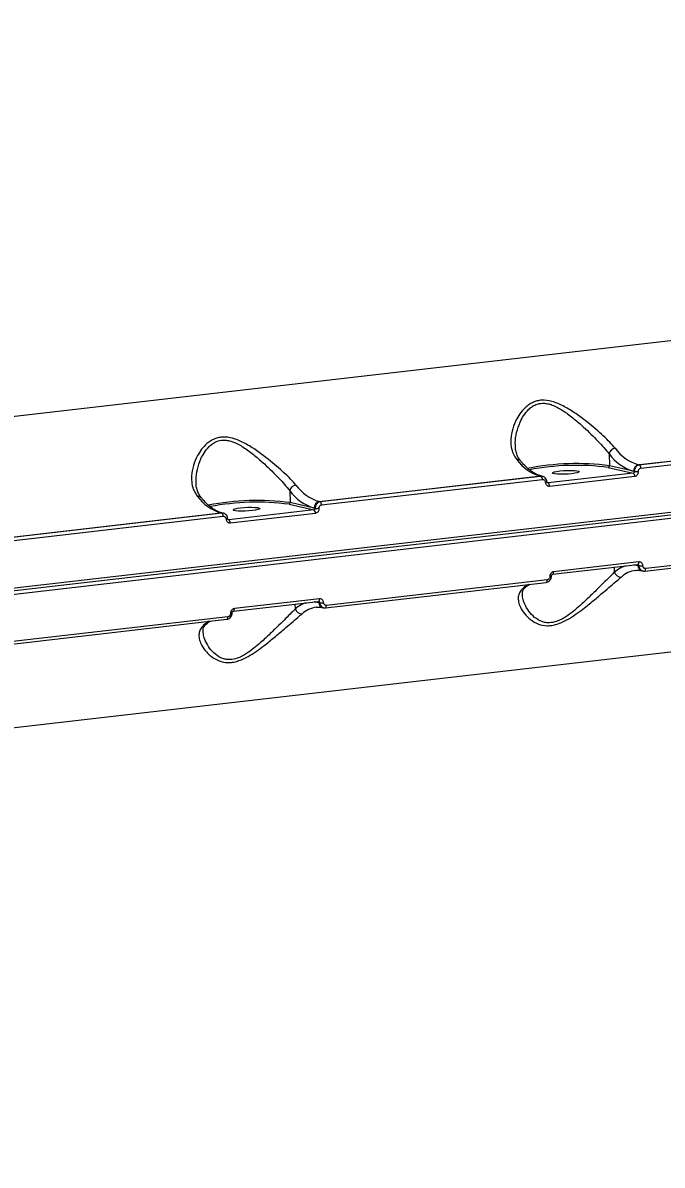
# Model space of a CAD drawing. Header units: millimetres. Extents: x -10881 to 8954, y -8695 to 5624.
# Drawn here: x 4591.8 to 4806.5, y -3575.2 to -3191.6 of the extents above; entities that cross this region are included whole.
import ezdxf

# ---------------------------------------------------------------- set-up
doc = ezdxf.new("R2010")
doc.units = ezdxf.units.MM
for name, color, linetype in [('DIKOM_ОБЪЕКТ', 7, 'Continuous'), ('DIKOM_РАЗМЕР_ЗОНА', 7, 'Continuous'), ('DIKOM_РАЗМЕР_ОБЪЕКТА', 7, 'Continuous')]:
    doc.layers.add(name, color=color, linetype=linetype)
doc.styles.add('style1', font='arial.ttf', dxfattribs={"width": 0.8})
doc.dimstyles.new('1-50', dxfattribs={"dimtxt": 300, "dimasz": 200, "dimexe": 100, "dimexo": 0, "dimgap": 100, "dimtad": 1, "dimtxsty": 'style1', "dimcen": 200, "dimclrd": 7, "dimclre": 7, "dimclrt": 7, "dimadec": 1, "dimazin": 2, "dimtfac": 1, "dimtmove": 0, "dimatfit": 2, "dimfxl": 0, "dimlwd": 25, "dimlwe": 18, "dimarcsym": 0})

# ---------------------------------------------------------------- blocks, each defined once
blk = doc.blocks.new('*D10')
at = {"layer": 'Defpoints', "color": 0, "transparency": 16777216}
for p in [(-7152.73, 2730.8), (7385.22, 911.28), (7385.22, -7693.77)]:
    blk.add_point(p, dxfattribs=at)
at = {"layer": 'DIKOM_РАЗМЕР_ОБЪЕКТА', "color": 7, "lineweight": 18, "transparency": 16777216}
for p, q in [((-7152.73, 2730.8), (-7152.73, -7793.77)), ((7385.22, 911.28), (7385.22, -7793.77))]:
    blk.add_line(p, q, dxfattribs=at)
at = {"layer": 'DIKOM_РАЗМЕР_ОБЪЕКТА', "color": 7, "lineweight": 25, "transparency": 16777216}
blk.add_line((-6952.73, -7693.77), (7185.22, -7693.77), dxfattribs=at)
at = {"layer": 'DIKOM_РАЗМЕР_ОБЪЕКТА', "color": 7, "transparency": 16777216}
for points in [[(-6952.73, -7660.43), (-6952.73, -7727.1), (-7152.73, -7693.77)], [(7185.22, -7660.43), (7185.22, -7727.1), (7385.22, -7693.77)]]:
    blk.add_solid(points, dxfattribs=at)
at = {"layer": 'DIKOM_РАЗМЕР_ОБЪЕКТА', "color": 7, "transparency": 16777216, "insert": (116.24, -7440.59), "char_height": 300, "attachment_point": 5, "style": 'style1'}
blk.add_mtext('14500', dxfattribs=at)
blk = doc.blocks.new('*D12')
at = {"layer": 'Defpoints', "color": 0, "transparency": 16777216}
for p in [(-9113.32, 3014.05), (8954.2, 2756.48), (8954.2, -8594.51)]:
    blk.add_point(p, dxfattribs=at)
at = {"layer": 'DIKOM_РАЗМЕР_ЗОНА', "color": 7, "lineweight": 18, "transparency": 16777216}
for p, q in [((-9113.32, 3014.05), (-9113.32, -8694.51)), ((8954.2, 2756.48), (8954.2, -8694.51))]:
    blk.add_line(p, q, dxfattribs=at)
at = {"layer": 'DIKOM_РАЗМЕР_ЗОНА', "color": 7, "lineweight": 25, "transparency": 16777216}
blk.add_line((-8913.32, -8594.51), (8754.2, -8594.51), dxfattribs=at)
at = {"layer": 'DIKOM_РАЗМЕР_ЗОНА', "color": 7, "transparency": 16777216}
for points in [[(-8913.32, -8561.18), (-8913.32, -8627.85), (-9113.32, -8594.51)], [(8754.2, -8561.18), (8754.2, -8627.85), (8954.2, -8594.51)]]:
    blk.add_solid(points, dxfattribs=at)
at = {"layer": 'DIKOM_РАЗМЕР_ЗОНА', "color": 7, "transparency": 16777216, "insert": (-79.56, -8341.34), "char_height": 300, "attachment_point": 5, "style": 'style1'}
blk.add_mtext('18000', dxfattribs=at)

msp = doc.modelspace()

# ---------------------------------------------------------------- linework, layer by layer
at = {"layer": 'DIKOM_ОБЪЕКТ', "color": 7, "linetype": 'Continuous', "lineweight": 15}
for p, q in [((4865.508, -3291.898), (4552.791, -3327.994)), ((4798.608, -3340.029), (4872.766, -3331.47)), ((4873.061, -3331.537), (4798.902, -3340.097)), ((4799.394, -3341.148), (4873.552, -3332.588)), ((4788.687, -3336.371), (4788.878, -3340.379)), ((4946.386, -3340.19), (4513.944, -3390.105)), ((4796.915, -3342.215), (4788.878, -3340.379)), ((4798.902, -3340.097), (4798.608, -3340.029)), ((4513.612, -3390.999), (4946.054, -3341.084)), ((4514.039, -3392.089), (4946.48, -3342.173)), ((4691.391, -3352.405), (4765.549, -3343.845)), ((4765.844, -3343.913), (4691.685, -3352.472)), ((4765.549, -3343.845), (4765.844, -3343.913)), ((4766.384, -3343.942), (4766.089, -3343.874)), ((4796.828, -3342.838), (4768.237, -3346.138)), ((4768.729, -3347.195), (4797.32, -3343.895)), ((4788.454, -3340.925), (4796.828, -3342.838)), ((4797.227, -3342.286), (4796.915, -3342.215)), ((4692.177, -3353.524), (4766.335, -3344.964)), ((4768.237, -3346.138), (4768.024, -3346.089)), ((4768.237, -3346.138), (4768.101, -3346.128)), ((4681.47, -3348.747), (4681.661, -3352.755)), ((4689.611, -3355.213), (4661.02, -3358.514)), ((4681.237, -3353.301), (4689.611, -3355.213)), ((4689.698, -3354.59), (4681.661, -3352.755)), ((4690.01, -3354.662), (4689.698, -3354.59)), ((4691.685, -3352.472), (4691.391, -3352.405)), ((4584.174, -3364.781), (4658.332, -3356.221)), ((4658.627, -3356.288), (4584.468, -3364.848)), ((4584.96, -3365.899), (4659.118, -3357.339)), ((4658.332, -3356.221), (4658.627, -3356.288)), ((4659.167, -3356.318), (4658.872, -3356.25)), ((4661.02, -3358.514), (4660.808, -3358.465)), ((4661.02, -3358.514), (4660.884, -3358.504)), ((4661.512, -3359.571), (4690.103, -3356.271)), ((4800.665, -3375.72), (4874.823, -3367.16)), ((4875.157, -3366.309), (4800.998, -3374.869)), ((4769.764, -3376.814), (4798.355, -3373.514)), ((4798.689, -3372.657), (4770.098, -3375.957)), ((4790.575, -3376.048), (4790.497, -3374.421)), ((4797.346, -3373.63), (4798.421, -3373.876)), ((4798.421, -3373.876), (4798.734, -3373.947)), ((4767.94, -3378.684), (4693.781, -3387.244)), ((4799.763, -3375.62), (4800.059, -3375.687)), ((4800.597, -3375.716), (4800.665, -3375.72)), ((4693.448, -3388.096), (4767.606, -3379.536)), ((4662.547, -3389.19), (4691.138, -3385.89)), ((4691.472, -3385.032), (4662.881, -3388.332)), ((4683.358, -3388.424), (4683.28, -3386.797)), ((4690.129, -3386.006), (4691.204, -3386.252)), ((4691.204, -3386.252), (4691.517, -3386.323)), ((4692.546, -3387.995), (4692.842, -3388.063)), ((4693.38, -3388.092), (4693.448, -3388.096)), ((4586.231, -3400.471), (4660.389, -3391.911)), ((4660.723, -3391.06), (4586.564, -3399.62)), ((4557.735, -3431.888), (4870.451, -3395.792))]:
    msp.add_line(p, q, dxfattribs=at)
at = {"layer": 'DIKOM_ОБЪЕКТ', "color": 7, "linetype": 'Continuous', "lineweight": 15, "flags": 128}
for points in [[(4766.089, -3343.874), (4765.9, -3343.843), (4765.549, -3343.845)], [(4772.149, -3342.116), (4773.363, -3342.004), (4774.642, -3341.938), (4775.881, -3341.924), (4776.981, -3341.962), (4777.852, -3342.051), (4778.424, -3342.181), (4778.651, -3342.344), (4778.514, -3342.525), (4778.023, -3342.71), (4777.22, -3342.885), (4776.169, -3343.034), (4774.954, -3343.146), (4773.676, -3343.212), (4772.436, -3343.227), (4771.336, -3343.188), (4770.465, -3343.1), (4769.893, -3342.969), (4769.666, -3342.807), (4769.804, -3342.625), (4770.294, -3342.44), (4771.098, -3342.265), (4772.149, -3342.116)], [(4664.932, -3354.492), (4666.146, -3354.38), (4667.425, -3354.314), (4668.664, -3354.3), (4669.764, -3354.338), (4670.635, -3354.426), (4671.208, -3354.557), (4671.434, -3354.719), (4671.297, -3354.901), (4670.806, -3355.086), (4670.003, -3355.261), (4668.952, -3355.41), (4667.737, -3355.522), (4666.459, -3355.588), (4665.219, -3355.602), (4664.119, -3355.564), (4663.248, -3355.476), (4662.676, -3355.345), (4662.45, -3355.182), (4662.587, -3355.001), (4663.077, -3354.816), (4663.881, -3354.641), (4664.932, -3354.492)], [(4658.872, -3356.25), (4658.683, -3356.219), (4658.332, -3356.221)], [(4798.421, -3373.876), (4797.387, -3373.703), (4796.998, -3373.67)], [(4798.355, -3373.514), (4798.372, -3373.511), (4798.452, -3373.476), (4798.524, -3373.406), (4798.585, -3373.303), (4798.634, -3373.171), (4798.668, -3373.016), (4798.687, -3372.842), (4798.689, -3372.657)], [(4800.665, -3375.72), (4800.681, -3375.717), (4800.761, -3375.683), (4800.832, -3375.613), (4800.893, -3375.511), (4800.942, -3375.38), (4800.977, -3375.226), (4800.996, -3375.053), (4800.998, -3374.869)], [(4767.606, -3379.536), (4767.623, -3379.533), (4767.702, -3379.498), (4767.774, -3379.429), (4767.835, -3379.327), (4767.884, -3379.196), (4767.918, -3379.042), (4767.937, -3378.869), (4767.94, -3378.684)], [(4769.76, -3376.814), (4769.781, -3376.811), (4769.861, -3376.776), (4769.932, -3376.706), (4769.994, -3376.603), (4770.042, -3376.472), (4770.077, -3376.316), (4770.095, -3376.142), (4770.098, -3375.957)], [(4691.204, -3386.252), (4690.17, -3386.078), (4689.781, -3386.046)], [(4691.138, -3385.89), (4691.155, -3385.887), (4691.235, -3385.852), (4691.307, -3385.781), (4691.368, -3385.679), (4691.417, -3385.547), (4691.451, -3385.392), (4691.47, -3385.218), (4691.472, -3385.032)], [(4662.543, -3389.19), (4662.564, -3389.187), (4662.644, -3389.152), (4662.715, -3389.082), (4662.777, -3388.979), (4662.826, -3388.847), (4662.86, -3388.692), (4662.878, -3388.518), (4662.881, -3388.332)], [(4693.448, -3388.096), (4693.464, -3388.093), (4693.544, -3388.058), (4693.615, -3387.989), (4693.677, -3387.887), (4693.725, -3387.756), (4693.76, -3387.602), (4693.779, -3387.429), (4693.781, -3387.244)], [(4660.389, -3391.911), (4660.406, -3391.909), (4660.485, -3391.874), (4660.557, -3391.804), (4660.618, -3391.702), (4660.667, -3391.572), (4660.701, -3391.417), (4660.72, -3391.245), (4660.723, -3391.06)]]:
    msp.add_lwpolyline(points, dxfattribs=at)
at = {"layer": 'DIKOM_ОБЪЕКТ', "color": 7, "linetype": 'Continuous', "lineweight": 15}
for centre, radius, start, end in [((4791.104, -3336.921), 2.479, 97.70691, 167.19347), ((4801.507, -3327.034), 15.86, 216.0673, 253.17049), ((4802.981, -3325.572), 15.105, 216.0673, 253.17049), ((4757.946, -3339.628), 1.368, 42.28003, 99.81129), ((4769.922, -3329.388), 15.105, 216.0673, 253.17049), ((4777.761, -3424.732), 85.083, 82.49221, 101.11955), ((4777.672, -3423.002), 82.782, 82.51615, 100.93842), ((4788.366, -3340.42), 0.513, 279.89732, 4.57321), ((4798.96, -3342.051), 2.052, 99.89732, 184.57321), ((4798.227, -3341.053), 1.171, 355.35069, 54.76163), ((4765.168, -3344.869), 1.171, 355.35069, 54.76163), ((4796.149, -3343.797), 1.175, 355.21162, 54.68796), ((4797.702, -3335.59), 6.713, 265.94668, 277.39035), ((4683.887, -3349.296), 2.479, 97.70691, 167.19347), ((4695.764, -3337.948), 15.105, 216.0673, 253.17049), ((4767.321, -3344.715), 1.142, 268.61052, 297.42104), ((4767.558, -3347.097), 1.175, 355.21162, 54.68796), ((4650.729, -3352.003), 1.368, 42.28003, 99.81129), ((4662.705, -3341.763), 15.105, 216.0673, 253.17049), ((4670.544, -3437.108), 85.083, 82.49221, 101.11955), ((4694.29, -3339.41), 15.86, 216.0673, 253.17049), ((4670.455, -3435.378), 82.782, 82.51615, 100.93842), ((4681.149, -3352.795), 0.513, 279.89732, 4.57321), ((4688.932, -3356.172), 1.175, 355.21162, 54.68796), ((4691.743, -3354.427), 2.052, 99.89732, 184.57321), ((4690.485, -3347.965), 6.713, 265.94668, 277.39035), ((4691.01, -3353.429), 1.171, 355.35069, 54.76163), ((4657.951, -3357.245), 1.171, 355.35069, 54.76163), ((4660.104, -3357.091), 1.142, 268.61052, 297.42104), ((4660.341, -3359.473), 1.175, 355.21162, 54.68796), ((4797.129, -3383.383), 9.837, 107.34664, 131.77943), ((4800.245, -3373.861), 1.824, 180.48946, 254.66591), ((4799.515, -3369.916), 4.107, 259.03356, 277.84189), ((4768.87, -3376.826), 0.77, 265.02374, 309.0062), ((4792.692, -3375.546), 2.176, 193.34976, 273.62628), ((4798.762, -3384.199), 8.787, 97.6039, 132.46608), ((4766.463, -3389.157), 10.145, 118.26855, 131.2754), ((4759.607, -3379.997), 1.545, 276.10493, 310.2635), ((4689.912, -3395.759), 9.837, 107.34664, 131.77943), ((4693.028, -3386.236), 1.824, 180.48946, 254.66591), ((4692.298, -3382.291), 4.107, 259.03356, 277.84189), ((4661.654, -3389.202), 0.77, 265.02374, 309.0062), ((4685.475, -3387.921), 2.176, 193.34976, 273.62628), ((4691.545, -3396.574), 8.787, 97.6039, 132.46608), ((4659.246, -3401.533), 10.145, 118.26855, 131.2754), ((4652.39, -3392.373), 1.545, 276.10493, 310.2635)]:
    msp.add_arc(centre, radius, start, end, dxfattribs=at)
for points, knots in [([(4946.938, -3340.042), (4946.837, -3338.041), (4946.543, -3332.241), (4945.95, -3322.618), (4945.112, -3311.174), (4944.132, -3299.72), (4943.014, -3288.266), (4941.757, -3276.818), (4940.363, -3265.387), (4938.833, -3253.981), (4937.168, -3242.608), (4935.369, -3231.277), (4933.438, -3219.996), (4931.375, -3208.774), (4929.183, -3197.62), (4926.864, -3186.541), (4924.418, -3175.545), (4921.848, -3164.643), (4919.155, -3153.84), (4916.342, -3143.146), (4913.411, -3132.569), (4910.364, -3122.116), (4907.203, -3111.796), (4903.931, -3101.615), (4900.55, -3091.582), (4897.062, -3081.705), (4893.471, -3071.99), (4889.778, -3062.445), (4885.987, -3053.078), (4882.1, -3043.894), (4878.12, -3034.902), (4874.051, -3026.107), (4869.895, -3017.517), (4865.655, -3009.138), (4861.335, -3000.975), (4856.937, -2993.037), (4852.465, -2985.327), (4847.922, -2977.852), (4843.312, -2970.618), (4838.638, -2963.631), (4833.903, -2956.894), (4829.111, -2950.415), (4824.265, -2944.196), (4819.369, -2938.244), (4814.427, -2932.562), (4809.442, -2927.156), (4804.417, -2922.029), (4799.358, -2917.185), (4794.266, -2912.627), (4789.147, -2908.361), (4784.004, -2904.388), (4778.84, -2900.712), (4773.661, -2897.336), (4768.469, -2894.263), (4763.27, -2891.496), (4758.066, -2889.033), (4752.863, -2886.89), (4748.123, -2885.183), (4745.121, -2884.331), (4743.85, -2883.971)], [0, 0, 0, 0, 0.009352, 0.0271207, 0.0448898, 0.0626588, 0.0804277, 0.0981966, 0.1159654, 0.1337343, 0.1515032, 0.1692722, 0.1870413, 0.2048104, 0.2225797, 0.2403492, 0.2581188, 0.2758886, 0.2936587, 0.3114291, 0.3291997, 0.3469707, 0.364742, 0.3825137, 0.4002858, 0.4180584, 0.4358315, 0.4536051, 0.4713793, 0.4891541, 0.5069295, 0.5247056, 0.5424824, 0.56026, 0.5780384, 0.5958176, 0.6135977, 0.6313787, 0.6491606, 0.6669434, 0.6847271, 0.7025116, 0.720297, 0.7380832, 0.7558699, 0.7736572, 0.7914447, 0.809232, 0.8270189, 0.8448047, 0.8625888, 0.8803707, 0.8981494, 0.9159239, 0.9336934, 0.9514566, 0.9692125, 0.9869601, 1, 1, 1, 1]), ([(4943.778, -3479.623), (4944.251, -3475.502), (4945.323, -3466.165), (4946.668, -3451.302), (4947.818, -3435.041), (4948.642, -3418.492), (4949.145, -3401.584), (4949.316, -3384.359), (4949.145, -3366.822), (4948.628, -3349.106), (4947.774, -3331.471), (4946.598, -3313.977), (4945.115, -3296.636), (4943.308, -3279.247), (4941.166, -3261.736), (4938.684, -3244.152), (4935.856, -3226.508), (4932.698, -3208.941), (4929.258, -3191.711), (4925.559, -3174.863), (4921.614, -3158.4), (4917.379, -3142.132), (4912.832, -3125.991), (4907.978, -3110.031), (4902.812, -3094.27), (4897.369, -3078.834), (4891.731, -3063.949), (4885.926, -3049.647), (4879.964, -3035.919), (4873.779, -3022.605), (4867.34, -3009.654), (4860.66, -2997.117), (4853.738, -2985.015), (4846.625, -2973.449), (4839.425, -2962.588), (4832.167, -2952.444), (4824.861, -2942.999), (4817.422, -2934.14), (4809.817, -2925.84), (4802.065, -2918.139), (4794.168, -2911.061), (4786.185, -2904.669), (4777.808, -2898.758), (4769.06, -2893.446), (4759.958, -2888.917), (4752.136, -2885.701), (4747.365, -2884.39), (4745.623, -2883.912)], [0, 0, 0, 0, 0.0172859, 0.0391596, 0.0610708, 0.0830962, 0.1051599, 0.1276636, 0.1502083, 0.1728772, 0.1955881, 0.2174618, 0.239373, 0.2613984, 0.2834621, 0.3059658, 0.3285104, 0.3511794, 0.3738903, 0.3957637, 0.4176747, 0.4396998, 0.4617632, 0.4842667, 0.506811, 0.5294797, 0.5521903, 0.5740639, 0.595975, 0.6180003, 0.6400639, 0.6625675, 0.685112, 0.7077809, 0.7304916, 0.7523652, 0.7742763, 0.7963016, 0.8183652, 0.8408688, 0.8634133, 0.8860822, 0.9087929, 0.9342775, 0.9597622, 0.9853063, 1, 1, 1, 1]), ([(4790.771, -3334.464), (4790.2, -3333.81), (4789.056, -3332.5), (4786.802, -3330.335), (4784.296, -3328.101), (4781.362, -3325.684), (4778.021, -3323.149), (4774.283, -3320.74), (4770.571, -3318.944), (4767.492, -3318.268), (4765.271, -3318.397), (4763.659, -3318.813), (4762.18, -3319.55), (4760.584, -3320.737), (4759.041, -3322.426), (4757.456, -3324.934), (4756.223, -3327.95), (4755.633, -3331.154), (4755.747, -3334.008), (4756.385, -3336.378), (4757.295, -3337.681), (4757.713, -3338.28)], [0, 0, 0, 0, 0.0554761, 0.1110246, 0.1664977, 0.2220062, 0.2900237, 0.3579634, 0.4226761, 0.4774073, 0.5052471, 0.5330944, 0.5627101, 0.5923749, 0.64043, 0.6885816, 0.7603261, 0.8320617, 0.8910003, 0.9498671, 1, 1, 1, 1]), ([(4757.287, -3333.761), (4757.254, -3333.382), (4757.128, -3331.921), (4757.591, -3329.175), (4758.579, -3326.094), (4759.957, -3323.508), (4761.289, -3321.78), (4762.708, -3320.555), (4764.251, -3319.674), (4765.759, -3319.345), (4767.261, -3319.377), (4768.499, -3319.585), (4770.725, -3320.346), (4773.601, -3322.001), (4776.965, -3324.555), (4779.997, -3327.204), (4782.683, -3329.748), (4784.972, -3332.066), (4787.064, -3334.327), (4788.141, -3335.683), (4788.687, -3336.371)], [0, 0, 0, 0, 0.02943185, 0.11361499, 0.2000139, 0.25534448, 0.311802, 0.34464141, 0.37836241, 0.42663071, 0.43948888, 0.46960556, 0.50072522, 0.57507444, 0.65428338, 0.73566922, 0.8013298, 0.86813356, 0.93314759, 1, 1, 1, 1]), ([(4683.554, -3346.84), (4682.983, -3346.186), (4681.839, -3344.876), (4679.585, -3342.711), (4677.079, -3340.476), (4674.145, -3338.06), (4670.804, -3335.525), (4667.066, -3333.116), (4663.354, -3331.32), (4660.275, -3330.644), (4658.054, -3330.772), (4656.442, -3331.188), (4654.963, -3331.926), (4653.367, -3333.112), (4651.824, -3334.801), (4650.239, -3337.31), (4649.006, -3340.326), (4648.416, -3343.53), (4648.53, -3346.383), (4649.168, -3348.753), (4650.078, -3350.057), (4650.496, -3350.656)], [0, 0, 0, 0, 0.0554761, 0.1110246, 0.1664977, 0.2220062, 0.2900237, 0.3579634, 0.4226761, 0.4774073, 0.5052471, 0.5330944, 0.5627101, 0.5923749, 0.64043, 0.6885816, 0.7603261, 0.8320617, 0.8910003, 0.9498671, 1, 1, 1, 1]), ([(4650.07, -3346.137), (4650.037, -3345.758), (4649.911, -3344.296), (4650.374, -3341.55), (4651.362, -3338.47), (4652.74, -3335.884), (4654.072, -3334.156), (4655.491, -3332.931), (4657.034, -3332.05), (4658.542, -3331.721), (4660.044, -3331.753), (4661.282, -3331.96), (4663.509, -3332.721), (4666.384, -3334.377), (4669.748, -3336.931), (4672.78, -3339.58), (4675.466, -3342.124), (4677.755, -3344.442), (4679.847, -3346.702), (4680.924, -3348.059), (4681.47, -3348.747)], [0, 0, 0, 0, 0.0294318, 0.113615, 0.2000139, 0.2553445, 0.311802, 0.3446414, 0.3783624, 0.4266307, 0.4394889, 0.4696056, 0.5007252, 0.5750744, 0.6542834, 0.7356692, 0.8013298, 0.8681336, 0.9331476, 1, 1, 1, 1]), ([(4758.988, -3338.697), (4758.88, -3338.578), (4758.446, -3338.1), (4757.925, -3337.107), (4757.446, -3335.672), (4757.225, -3334.534), (4757.237, -3333.861), (4757.238, -3333.778)], [0, 0, 0, 0, 0.0913712, 0.3652844, 0.6562603, 0.9574091, 1, 1, 1, 1]), ([(4766.089, -3343.874), (4765.863, -3343.816), (4765.181, -3343.64), (4764.001, -3343.128), (4762.549, -3342.226), (4761.095, -3341.031), (4759.897, -3339.823), (4759.191, -3338.984), (4758.961, -3338.712)], [0, 0, 0, 0, 0.1024857, 0.3106736, 0.5124602, 0.7099156, 0.9056894, 1, 1, 1, 1]), ([(4798.902, -3340.097), (4798.772, -3340.121), (4798.441, -3340.184), (4797.952, -3340.479), (4797.524, -3340.98), (4797.249, -3341.61), (4797.234, -3342.061), (4797.227, -3342.286)], [0, 0, 0, 0, 0.1407273, 0.3554498, 0.5702908, 0.7851571, 1, 1, 1, 1]), ([(4766.466, -3343.968), (4766.458, -3343.964), (4766.269, -3343.871), (4766.052, -3343.892), (4765.844, -3343.913)], [0, 0, 0, 0, 0.04387122, 1, 1, 1, 1]), ([(4767.829, -3345.73), (4767.802, -3345.508), (4767.742, -3345.024), (4767.321, -3344.438), (4766.86, -3344.066), (4766.551, -3344.012), (4766.465, -3343.997)], [0, 0, 0, 0, 0.2765838, 0.6021572, 0.8887877, 1, 1, 1, 1]), ([(4797.227, -3342.286), (4797.228, -3342.343), (4797.229, -3342.456), (4797.166, -3342.615), (4797.063, -3342.741), (4796.943, -3342.816), (4796.861, -3342.832), (4796.828, -3342.838)], [0, 0, 0, 0, 0.21547407, 0.43064771, 0.64534848, 0.85958516, 1, 1, 1, 1]), ([(4797.32, -3343.895), (4797.418, -3343.876), (4797.666, -3343.829), (4798.032, -3343.607), (4798.35, -3343.23), (4798.553, -3342.756), (4798.561, -3342.417), (4798.565, -3342.247)], [0, 0, 0, 0, 0.1406201, 0.3550994, 0.5698681, 0.7848826, 1, 1, 1, 1]), ([(4798.565, -3342.247), (4798.568, -3342.134), (4798.573, -3341.908), (4798.708, -3341.591), (4798.92, -3341.34), (4799.163, -3341.192), (4799.328, -3341.16), (4799.394, -3341.148)], [0, 0, 0, 0, 0.2151387, 0.4301737, 0.6449794, 0.8594762, 1, 1, 1, 1]), ([(4651.771, -3351.073), (4651.663, -3350.953), (4651.229, -3350.475), (4650.708, -3349.482), (4650.229, -3348.047), (4650.008, -3346.91), (4650.02, -3346.237), (4650.021, -3346.154)], [0, 0, 0, 0, 0.09137121, 0.3652844, 0.65626031, 0.95740907, 1, 1, 1, 1]), ([(4766.335, -3344.964), (4766.436, -3344.963), (4766.639, -3344.962), (4766.918, -3345.103), (4767.136, -3345.332), (4767.261, -3345.599), (4767.284, -3345.783), (4767.294, -3345.856)], [0, 0, 0, 0, 0.21424, 0.428583, 0.6431735, 0.858082, 1, 1, 1, 1]), ([(4767.294, -3345.856), (4767.307, -3345.966), (4767.342, -3346.242), (4767.529, -3346.643), (4767.856, -3346.987), (4768.274, -3347.198), (4768.577, -3347.196), (4768.729, -3347.195)], [0, 0, 0, 0, 0.1418471, 0.3567284, 0.5713333, 0.7857186, 1, 1, 1, 1]), ([(4768.101, -3346.121), (4768.083, -3346.119), (4768.034, -3346.113), (4767.949, -3346.04), (4767.877, -3345.895), (4767.844, -3345.788), (4767.847, -3345.729), (4767.847, -3345.729)], [0, 0, 0, 0, 0.2166782, 0.5703129, 0.7842585, 0.9982153, 1, 1, 1, 1]), ([(4658.872, -3356.25), (4658.646, -3356.192), (4657.964, -3356.015), (4656.784, -3355.504), (4655.332, -3354.601), (4653.878, -3353.407), (4652.68, -3352.198), (4651.974, -3351.36), (4651.744, -3351.087)], [0, 0, 0, 0, 0.1024857, 0.3106736, 0.5124602, 0.7099156, 0.9056894, 1, 1, 1, 1]), ([(4690.01, -3354.662), (4690.011, -3354.718), (4690.012, -3354.832), (4689.949, -3354.991), (4689.846, -3355.117), (4689.726, -3355.192), (4689.644, -3355.207), (4689.611, -3355.213)], [0, 0, 0, 0, 0.21547407, 0.43064771, 0.64534848, 0.85958516, 1, 1, 1, 1]), ([(4691.685, -3352.472), (4691.555, -3352.497), (4691.224, -3352.56), (4690.736, -3352.855), (4690.307, -3353.355), (4690.032, -3353.986), (4690.017, -3354.436), (4690.01, -3354.662)], [0, 0, 0, 0, 0.1407273, 0.3554498, 0.5702908, 0.7851571, 1, 1, 1, 1]), ([(4690.103, -3356.271), (4690.201, -3356.252), (4690.449, -3356.205), (4690.815, -3355.983), (4691.134, -3355.606), (4691.336, -3355.132), (4691.344, -3354.792), (4691.348, -3354.623)], [0, 0, 0, 0, 0.1406201, 0.3550994, 0.5698681, 0.7848826, 1, 1, 1, 1]), ([(4691.348, -3354.623), (4691.351, -3354.509), (4691.356, -3354.283), (4691.491, -3353.967), (4691.703, -3353.715), (4691.946, -3353.567), (4692.112, -3353.536), (4692.177, -3353.524)], [0, 0, 0, 0, 0.2151387, 0.4301737, 0.6449794, 0.8594762, 1, 1, 1, 1]), ([(4659.249, -3356.344), (4659.241, -3356.34), (4659.052, -3356.247), (4658.835, -3356.268), (4658.627, -3356.288)], [0, 0, 0, 0, 0.0438712, 1, 1, 1, 1]), ([(4659.118, -3357.339), (4659.219, -3357.339), (4659.422, -3357.338), (4659.701, -3357.478), (4659.919, -3357.708), (4660.045, -3357.975), (4660.067, -3358.159), (4660.077, -3358.232)], [0, 0, 0, 0, 0.21424, 0.428583, 0.6431735, 0.858082, 1, 1, 1, 1]), ([(4660.613, -3358.106), (4660.585, -3357.884), (4660.525, -3357.399), (4660.104, -3356.814), (4659.643, -3356.442), (4659.334, -3356.388), (4659.248, -3356.373)], [0, 0, 0, 0, 0.2765838, 0.6021572, 0.88878767, 1, 1, 1, 1]), ([(4660.077, -3358.232), (4660.09, -3358.342), (4660.125, -3358.618), (4660.312, -3359.019), (4660.639, -3359.362), (4661.057, -3359.573), (4661.36, -3359.572), (4661.512, -3359.571)], [0, 0, 0, 0, 0.1418471, 0.3567284, 0.5713333, 0.7857186, 1, 1, 1, 1]), ([(4660.884, -3358.497), (4660.866, -3358.495), (4660.818, -3358.489), (4660.732, -3358.416), (4660.66, -3358.27), (4660.627, -3358.164), (4660.63, -3358.105), (4660.63, -3358.105)], [0, 0, 0, 0, 0.2166782, 0.5703129, 0.7842585, 0.9982153, 1, 1, 1, 1]), ([(4798.355, -3373.515), (4798.359, -3373.514), (4798.387, -3373.508), (4798.403, -3373.515), (4798.417, -3373.521)], [0, 0, 0, 0, 0.1264639, 1, 1, 1, 1]), ([(4798.417, -3373.519), (4798.423, -3373.519), (4798.479, -3373.522), (4798.572, -3373.58), (4798.673, -3373.689), (4798.727, -3373.821), (4798.732, -3373.912), (4798.734, -3373.947)], [0, 0, 0, 0, 0.0326154, 0.2962315, 0.5603633, 0.8251147, 1, 1, 1, 1]), ([(4800.075, -3373.984), (4800.065, -3373.875), (4800.041, -3373.602), (4799.867, -3373.204), (4799.552, -3372.863), (4799.142, -3372.654), (4798.84, -3372.656), (4798.689, -3372.657)], [0, 0, 0, 0, 0.1418471, 0.3567284, 0.5713333, 0.7857186, 1, 1, 1, 1]), ([(4798.734, -3373.947), (4798.748, -3374.093), (4798.784, -3374.458), (4799.021, -3374.984), (4799.438, -3375.452), (4799.808, -3375.596), (4799.991, -3375.668)], [0, 0, 0, 0, 0.1814602, 0.4563504, 0.7310723, 1, 1, 1, 1]), ([(4800.998, -3374.869), (4800.898, -3374.869), (4800.696, -3374.871), (4800.423, -3374.731), (4800.214, -3374.504), (4800.098, -3374.239), (4800.082, -3374.057), (4800.075, -3373.984)], [0, 0, 0, 0, 0.21424, 0.428583, 0.6431735, 0.858082, 1, 1, 1, 1]), ([(4759.771, -3381.533), (4759.371, -3381.956), (4758.558, -3382.817), (4758.146, -3384.371), (4758.245, -3386.062), (4758.899, -3387.953), (4760.186, -3390.014), (4762.195, -3392.042), (4764.761, -3393.58), (4767.343, -3394.139), (4769.501, -3394.007), (4771.215, -3393.614), (4772.975, -3392.939), (4775.062, -3391.872), (4777.418, -3390.362), (4780.358, -3388.185), (4783.539, -3385.599), (4786.633, -3382.984), (4789.275, -3380.738), (4791.346, -3378.987), (4792.365, -3378.115), (4792.83, -3377.717)], [0, 0, 0, 0, 0.0545824, 0.1110311, 0.1659464, 0.2220128, 0.2890718, 0.3579604, 0.4226727, 0.4774036, 0.5047497, 0.5330995, 0.5623538, 0.592382, 0.6398889, 0.6885844, 0.7592835, 0.8320596, 0.8901594, 0.9498675, 1, 1, 1, 1]), ([(4790.575, -3376.048), (4790.144, -3376.477), (4789.209, -3377.407), (4787.324, -3379.259), (4784.958, -3381.594), (4782.155, -3384.344), (4779.324, -3387.018), (4776.657, -3389.308), (4774.567, -3390.863), (4772.671, -3391.979), (4770.824, -3392.791), (4769.251, -3393.104), (4767.837, -3393.092), (4766.748, -3392.919), (4764.97, -3392.261), (4763.033, -3390.82), (4761.263, -3388.63), (4760.175, -3386.424), (4759.647, -3384.718), (4759.65, -3383.864), (4759.651, -3383.605)], [0, 0, 0, 0, 0.05933541, 0.12859891, 0.1997455, 0.28390055, 0.37027063, 0.42558275, 0.48202143, 0.51484989, 0.54855963, 0.59681182, 0.6096657, 0.63977234, 0.67088161, 0.74520603, 0.82438853, 0.90574722, 0.97138589, 1, 1, 1, 1]), ([(4767.605, -3379.518), (4767.791, -3379.486), (4768.204, -3379.417), (4768.758, -3379.017), (4769.18, -3378.422), (4769.372, -3377.846), (4769.341, -3377.51), (4769.333, -3377.425)], [0, 0, 0, 0, 0.1908692, 0.4220229, 0.6636595, 0.91555, 1, 1, 1, 1]), ([(4768.804, -3377.594), (4768.797, -3377.706), (4768.784, -3377.93), (4768.639, -3378.244), (4768.419, -3378.494), (4768.171, -3378.641), (4768.005, -3378.672), (4767.94, -3378.684)], [0, 0, 0, 0, 0.2151387, 0.4301737, 0.6449794, 0.8594762, 1, 1, 1, 1]), ([(4770.098, -3375.957), (4769.999, -3375.975), (4769.751, -3376.022), (4769.38, -3376.243), (4769.05, -3376.618), (4768.833, -3377.089), (4768.813, -3377.425), (4768.804, -3377.594)], [0, 0, 0, 0, 0.1406201, 0.3550994, 0.5698681, 0.7848826, 1, 1, 1, 1]), ([(4769.357, -3377.423), (4769.356, -3377.415), (4769.35, -3377.361), (4769.37, -3377.243), (4769.424, -3377.09), (4769.513, -3376.958), (4769.616, -3376.867), (4769.709, -3376.822), (4769.746, -3376.819), (4769.762, -3376.818)], [0, 0, 0, 0, 0.0278545, 0.183583, 0.344808, 0.5061098, 0.6757955, 0.8621578, 1, 1, 1, 1]), ([(4797.582, -3375.524), (4797.733, -3375.497), (4798.297, -3375.397), (4799.025, -3375.469), (4799.616, -3375.59), (4799.763, -3375.62)], [0, 0, 0, 0, 0.21431067, 0.8040363, 1, 1, 1, 1]), ([(4799.991, -3375.668), (4799.994, -3375.669), (4800.177, -3375.759), (4800.389, -3375.737), (4800.597, -3375.716)], [0, 0, 0, 0, 0.0204681, 1, 1, 1, 1]), ([(4759.621, -3383.605), (4759.607, -3383.438), (4759.565, -3382.94), (4759.754, -3382.306), (4760.062, -3381.685), (4760.483, -3381.305), (4760.632, -3381.171)], [0, 0, 0, 0, 0.1586378, 0.4757159, 0.8148186, 1, 1, 1, 1]), ([(4760.612, -3381.17), (4760.818, -3380.997), (4761.294, -3380.597), (4761.773, -3380.33), (4762.045, -3380.178)], [0, 0, 0, 0, 0.43199879, 1, 1, 1, 1]), ([(4691.138, -3385.891), (4691.142, -3385.89), (4691.17, -3385.884), (4691.186, -3385.891), (4691.2, -3385.897)], [0, 0, 0, 0, 0.1264639, 1, 1, 1, 1]), ([(4691.2, -3385.895), (4691.207, -3385.895), (4691.262, -3385.898), (4691.355, -3385.956), (4691.457, -3386.065), (4691.51, -3386.197), (4691.515, -3386.287), (4691.517, -3386.323)], [0, 0, 0, 0, 0.0326154, 0.2962315, 0.5603633, 0.8251147, 1, 1, 1, 1]), ([(4692.858, -3386.36), (4692.848, -3386.251), (4692.824, -3385.977), (4692.65, -3385.579), (4692.335, -3385.238), (4691.925, -3385.029), (4691.623, -3385.031), (4691.472, -3385.032)], [0, 0, 0, 0, 0.1418471, 0.3567284, 0.5713333, 0.7857186, 1, 1, 1, 1]), ([(4691.517, -3386.323), (4691.531, -3386.468), (4691.567, -3386.834), (4691.804, -3387.36), (4692.221, -3387.827), (4692.591, -3387.972), (4692.774, -3388.043)], [0, 0, 0, 0, 0.18146018, 0.45635045, 0.73107233, 1, 1, 1, 1]), ([(4693.781, -3387.244), (4693.681, -3387.245), (4693.479, -3387.246), (4693.207, -3387.107), (4692.997, -3386.88), (4692.881, -3386.615), (4692.865, -3386.432), (4692.858, -3386.36)], [0, 0, 0, 0, 0.21424, 0.428583, 0.6431735, 0.858082, 1, 1, 1, 1]), ([(4652.554, -3393.909), (4652.154, -3394.332), (4651.342, -3395.193), (4650.929, -3396.746), (4651.029, -3398.437), (4651.682, -3400.328), (4652.97, -3402.389), (4654.978, -3404.418), (4657.544, -3405.955), (4660.126, -3406.514), (4662.284, -3406.383), (4663.998, -3405.99), (4665.758, -3405.315), (4667.845, -3404.248), (4670.201, -3402.738), (4673.141, -3400.561), (4676.322, -3397.975), (4679.416, -3395.36), (4682.058, -3393.114), (4684.129, -3391.363), (4685.148, -3390.491), (4685.613, -3390.093)], [0, 0, 0, 0, 0.0545824, 0.1110311, 0.1659464, 0.2220128, 0.2890718, 0.3579604, 0.4226727, 0.4774036, 0.5047497, 0.5330995, 0.5623538, 0.592382, 0.6398889, 0.6885844, 0.7592835, 0.8320596, 0.8901594, 0.9498675, 1, 1, 1, 1]), ([(4683.358, -3388.424), (4682.927, -3388.853), (4681.992, -3389.782), (4680.107, -3391.635), (4677.741, -3393.97), (4674.938, -3396.719), (4672.107, -3399.394), (4669.44, -3401.683), (4667.35, -3403.238), (4665.454, -3404.354), (4663.607, -3405.166), (4662.034, -3405.48), (4660.62, -3405.468), (4659.531, -3405.295), (4657.753, -3404.636), (4655.816, -3403.195), (4654.046, -3401.005), (4652.958, -3398.8), (4652.431, -3397.093), (4652.433, -3396.24), (4652.434, -3395.98)], [0, 0, 0, 0, 0.0593354, 0.1285989, 0.1997455, 0.2839005, 0.3702706, 0.4255827, 0.4820214, 0.5148499, 0.5485596, 0.5968118, 0.6096657, 0.6397723, 0.6708816, 0.745206, 0.8243885, 0.9057472, 0.9713859, 1, 1, 1, 1]), ([(4660.388, -3391.894), (4660.574, -3391.862), (4660.987, -3391.792), (4661.541, -3391.393), (4661.963, -3390.798), (4662.155, -3390.221), (4662.124, -3389.885), (4662.116, -3389.801)], [0, 0, 0, 0, 0.19086922, 0.42202289, 0.66365949, 0.91555003, 1, 1, 1, 1]), ([(4661.587, -3389.969), (4661.58, -3390.082), (4661.567, -3390.306), (4661.422, -3390.62), (4661.202, -3390.87), (4660.954, -3391.017), (4660.788, -3391.048), (4660.723, -3391.06)], [0, 0, 0, 0, 0.2151387, 0.4301737, 0.6449794, 0.8594762, 1, 1, 1, 1]), ([(4662.881, -3388.332), (4662.782, -3388.351), (4662.534, -3388.398), (4662.163, -3388.619), (4661.833, -3388.993), (4661.616, -3389.464), (4661.596, -3389.801), (4661.587, -3389.969)], [0, 0, 0, 0, 0.14062014, 0.3550994, 0.56986808, 0.78488261, 1, 1, 1, 1]), ([(4662.14, -3389.798), (4662.139, -3389.79), (4662.133, -3389.737), (4662.153, -3389.618), (4662.207, -3389.466), (4662.296, -3389.334), (4662.399, -3389.243), (4662.492, -3389.197), (4662.529, -3389.195), (4662.545, -3389.194)], [0, 0, 0, 0, 0.0278545, 0.183583, 0.344808, 0.5061098, 0.6757955, 0.8621578, 1, 1, 1, 1]), ([(4690.366, -3387.9), (4690.516, -3387.873), (4691.08, -3387.772), (4691.808, -3387.845), (4692.399, -3387.965), (4692.546, -3387.995)], [0, 0, 0, 0, 0.21431067, 0.8040363, 1, 1, 1, 1]), ([(4692.774, -3388.043), (4692.777, -3388.045), (4692.96, -3388.134), (4693.172, -3388.113), (4693.38, -3388.092)], [0, 0, 0, 0, 0.0204681, 1, 1, 1, 1]), ([(4652.404, -3395.98), (4652.39, -3395.814), (4652.349, -3395.316), (4652.537, -3394.682), (4652.845, -3394.061), (4653.266, -3393.68), (4653.415, -3393.546)], [0, 0, 0, 0, 0.1586378, 0.4757159, 0.8148186, 1, 1, 1, 1]), ([(4653.395, -3393.546), (4653.601, -3393.373), (4654.078, -3392.973), (4654.556, -3392.705), (4654.828, -3392.553)], [0, 0, 0, 0, 0.4319988, 1, 1, 1, 1])]:
    msp.add_open_spline(points, degree=3, knots=knots, dxfattribs=at)

# ---------------------------------------------------------------- dimensions: what is measured, and where the dimension line sits
at = {"layer": 'DIKOM_РАЗМЕР_ЗОНА'}
dim = msp.add_linear_dim(base=(8954.2, -8594.513), p1=(-9113.319, 3014.045), p2=(8954.2, 2756.48), text='18000', dimstyle='1-50', dxfattribs=at)
dim.commit()
dim.dimension.update_dxf_attribs({"geometry": '*D12', "text_midpoint": (-79.559, -8594.513), "dimtype": 160})
at = {"layer": 'DIKOM_РАЗМЕР_ОБЪЕКТА'}
dim = msp.add_linear_dim(base=(7385.217, -7693.766), p1=(-7152.73, 2730.795), p2=(7385.217, 911.281), text='14500', dimstyle='1-50', dxfattribs=at)
dim.commit()
dim.dimension.update_dxf_attribs({"geometry": '*D10', "text_midpoint": (116.244, -7693.766), "dimtype": 160})

doc.saveas('drawing.dxf')
